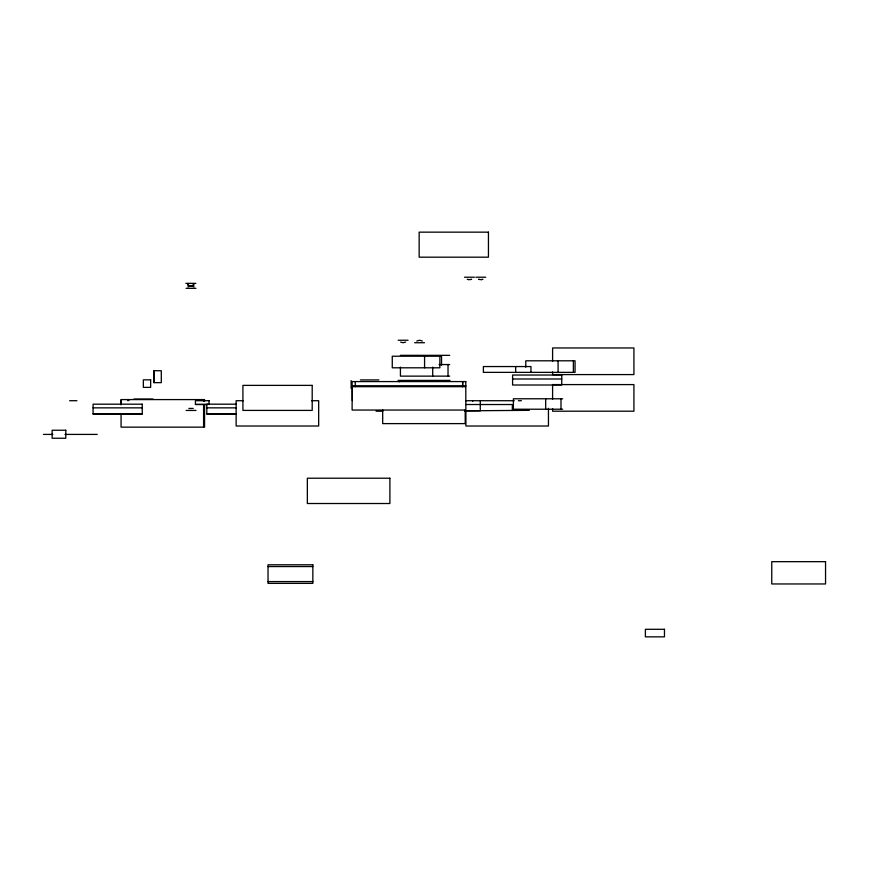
<?xml version="1.0" encoding="UTF-8"?>
<svg xmlns="http://www.w3.org/2000/svg" width="869" height="869" viewBox="0 0 869 869"><rect width="100%" height="100%" fill="white"/><g stroke="black" fill="none" stroke-linecap="round" stroke-linejoin="round"><path stroke-width="1.3" d="M187.932 286.813L191.625 285.771M416.762 341.028L419.542 340.246L422.334 341.028M192.875 285.39L194.113 284.717L191.517 285.771M405.617 342.104L403.14 342.723L400.663 342.104M471.617 279.21L470.672 279.536M482.958 279.21L481.404 279.644M188.888 408.43L193.222 408.43M470.683 279.536L468.51 279.601M481.415 279.644L479.232 279.449M190.713 285.858L194.124 286.813M464.502 277.211L474.387 277.211M475.843 277.211L485.738 277.211M185.857 283.348L195.883 283.348M186.085 288.323L195.959 288.323M398.198 340.246L408.082 340.246M414.611 342.723L424.485 342.723M400.424 355.334L449.707 355.334M439.095 364.556L449.707 364.556M449.707 376.136L400.424 376.136L400.424 367.131M512.591 378.993L561.754 378.993M360.461 379.916L378.873 379.916M398.078 380.405L450.033 380.405M465.838 381.578L352.141 381.578L352.119 410.049L465.849 410.049L465.773 381.578M153.878 382.642L161.319 382.642L161.276 370.726L153.878 370.726L153.922 382.642L154.009 370.726M352.119 385.738L465.849 385.738M352.141 386.683L465.773 386.683M562.678 398.784L513.394 398.784L513.394 409.223L562.678 409.223M133.924 399.034L153.009 399.034M69.639 400.718L76.939 400.718M243.211 400.718L236.14 400.718L236.14 426.016L318.673 426.016L318.673 400.718L311.591 400.718M465.914 400.718L514.252 400.718M518.337 400.718L521.433 400.718M236.303 404.183L206.811 404.183L206.811 414.155L236.303 414.155M466.066 404.509L480.275 404.509M195.416 404.53L207.376 404.53M480.079 404.53L512.341 404.53L512.341 410.342M93.081 407.854L142.244 407.854M206.811 407.854L236.303 407.854M186.118 410.44L195.992 410.44M529.319 410.342L464.491 410.809L480.275 410.809L480.275 400.826M376.071 411.2L382.849 411.2M93.081 413.796L142.244 413.796M206.811 413.796L236.303 413.796M43.45 434.413L52.868 434.413M64.969 434.413L97.241 434.413M268.032 566.566L312.851 566.566M268.032 581.589L312.851 581.589M190.115 285.771L190.93 285.825M189.409 285.619L190.224 285.771M468.521 279.601L467.272 279.21M479.243 279.449L478.613 279.21M188.747 285.39L189.529 285.619M188.855 285.39L187.508 284.717M187.617 284.717L188.225 285.086M573.377 360.798L573.377 372.366M560.994 398.784L560.994 409.223M558.083 360.798L558.083 372.366M552.597 361.276L552.597 347.958L633.925 347.958L633.925 374.582L552.597 374.582L552.597 371.921M552.597 399.219L552.597 384.587L633.925 384.587L633.925 411.2L552.597 411.2L552.597 408.539M548.448 408.311L548.448 426.016L465.914 426.016L465.914 410.841M545.689 398.784L545.689 409.223M530.97 372.366L530.97 366.555L483.381 366.555L483.381 372.366L575.061 372.366L575.061 360.798L525.788 360.798L525.788 367.229M515.675 366.555L515.675 372.366M472.693 400.718L472.693 401.348M465.208 409.842L465.208 423.616L382.686 423.616L382.686 409.842M462.688 381.578L462.688 386.683M462.612 381.578L462.612 386.683M448.024 364.556L448.024 376.136M441.55 365.23L441.55 356.225L392.267 356.225L392.267 367.804L439.866 367.804L439.866 356.225M432.719 367.131L432.719 376.136M424.572 356.225L424.572 367.804M399.143 380.579L399.143 381.828M355.225 381.578L355.28 386.683M352.325 387.9L352.325 400.62M351.749 387.748L351.749 388.465M351.13 380.579L351.13 388.345M204.563 401.435L204.563 399.588L121.063 399.588L121.063 404.183M204.563 405.106L204.563 427.146L121.063 427.146L121.063 414.285M203.596 399.588L203.596 401.435M203.596 405.106L203.596 427.146M128.808 399.588L128.808 400.685M127.841 399.588L127.841 400.685M120.987 400.077L120.987 404.878M488.443 232.153L419.151 232.153L419.151 257.181L488.443 257.181L488.443 232.153M561.754 375.028L512.591 375.028L512.591 385.01L561.754 385.01L561.754 375.028M150.652 379.84L143.352 379.84L143.342 387.378L150.652 387.378L150.663 379.84M312.199 385.38L242.918 385.38L242.918 410.407L312.199 410.407L312.199 385.38M209.081 400.696L195.416 400.696L195.416 404.378L209.081 404.378L209.081 400.718M142.244 404.183L93.081 404.183L93.081 414.155L142.244 414.155L142.244 404.183M65.794 430.242L52.129 430.242L52.129 438.248L65.794 438.258L65.794 430.253M389.888 478.211L307.354 478.211L307.354 503.509L389.888 503.509L389.888 478.211M825.55 561.667L771.759 561.667L771.759 583.957L825.55 583.957L825.55 561.667M312.851 564.796L268.032 564.796L268.032 583.371L312.851 583.371L312.851 564.796M664.47 629.297L645.385 629.297L645.385 636.847L664.47 636.847L664.47 629.297"/></g></svg>
